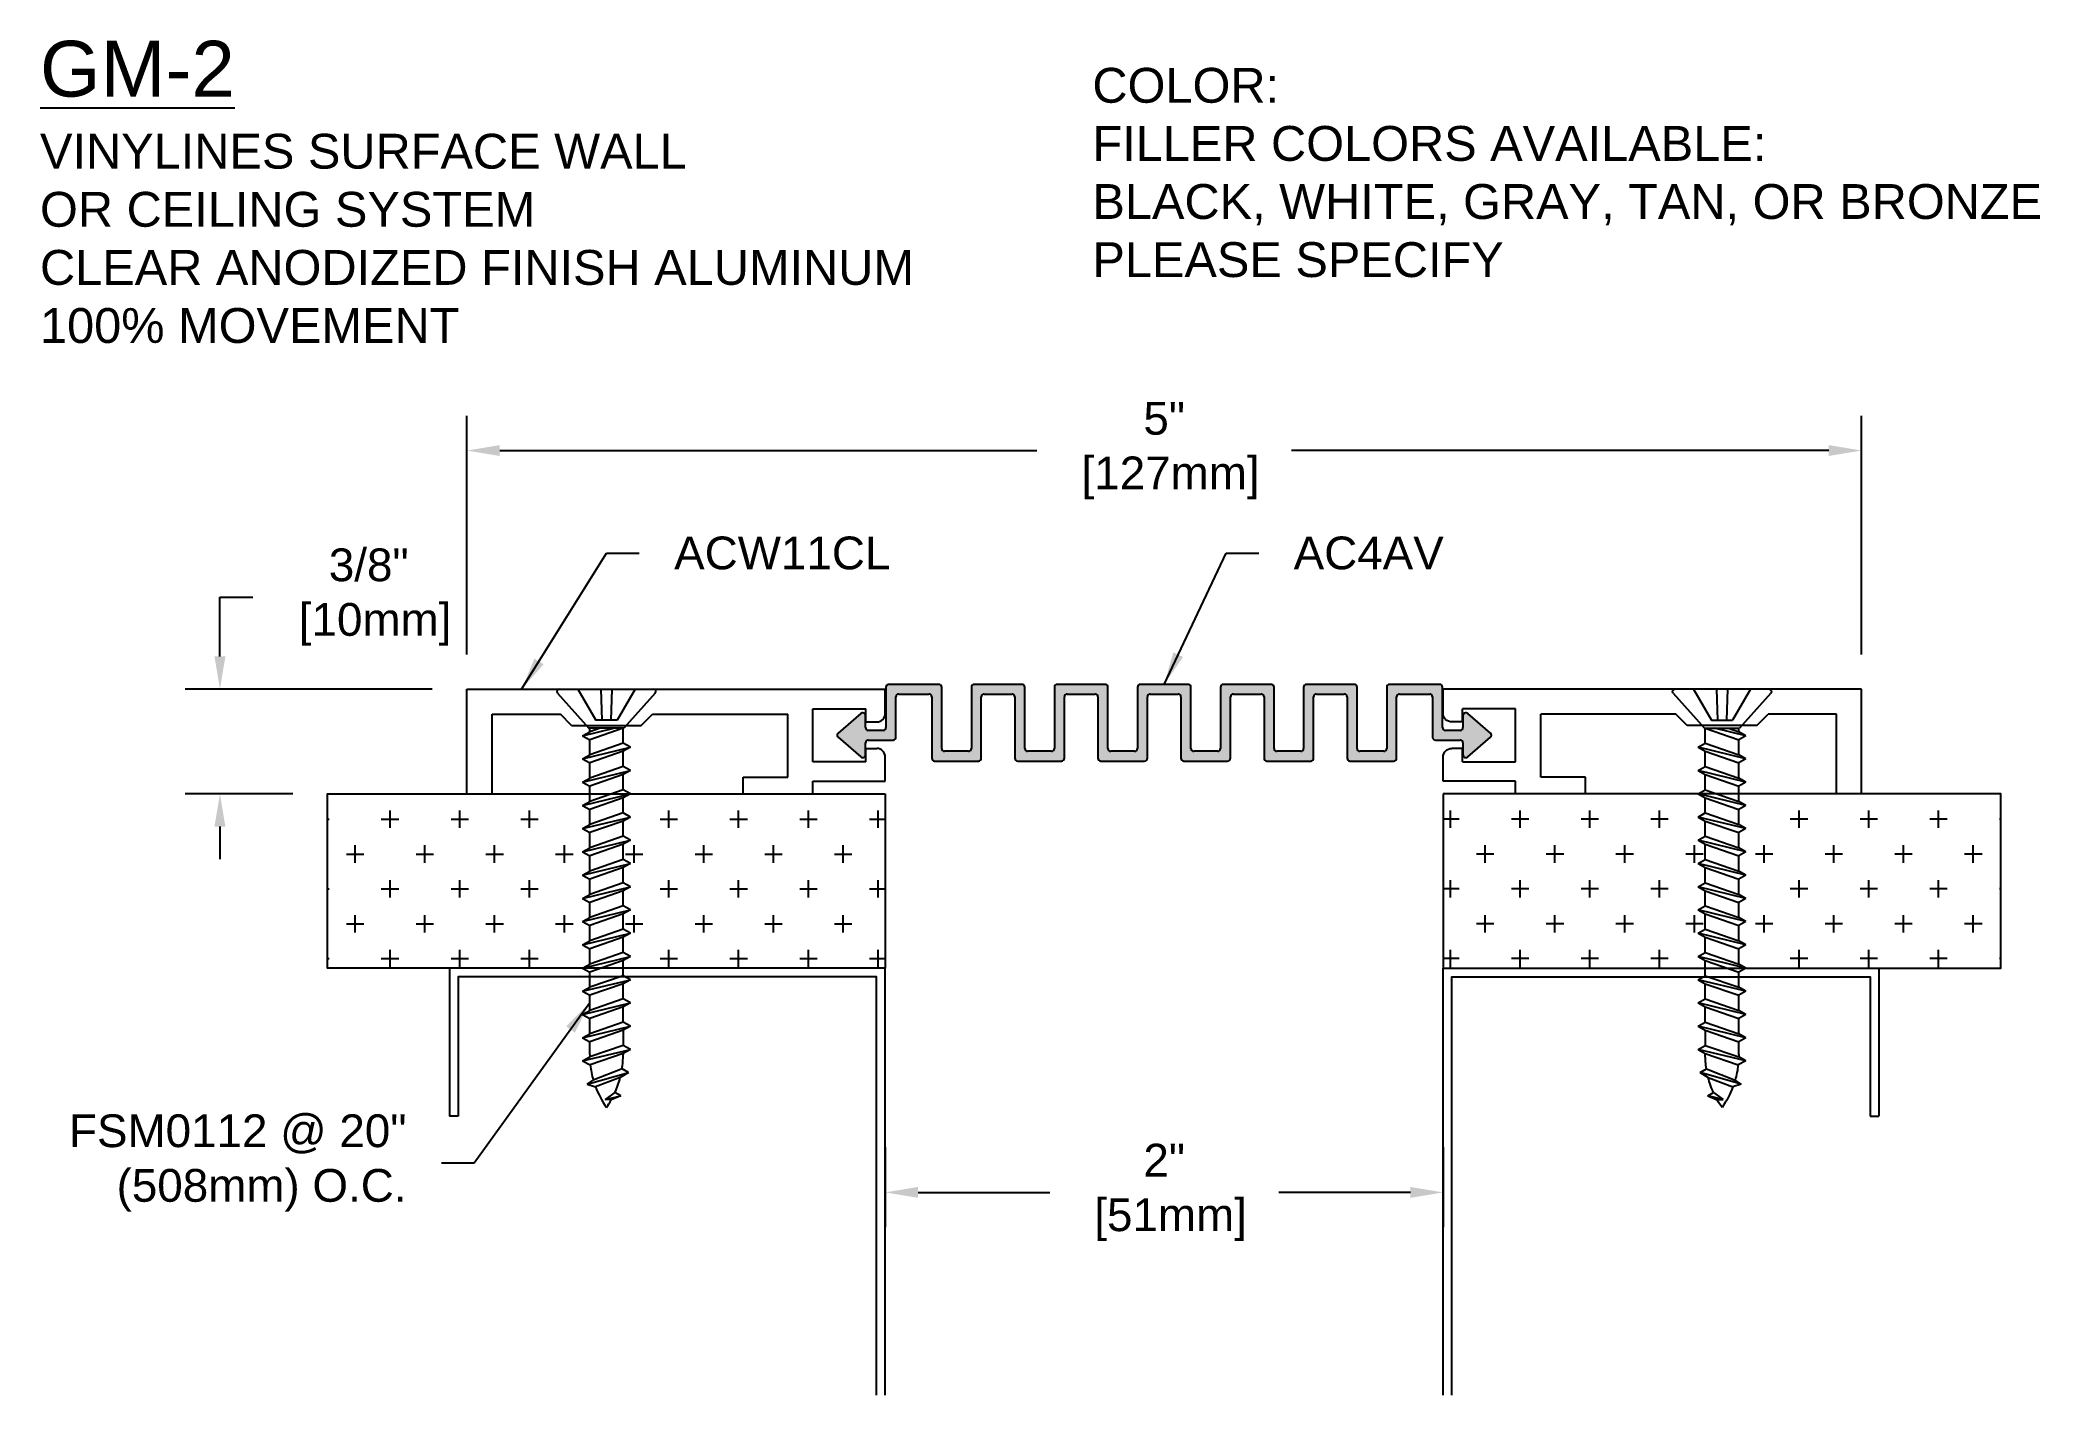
# Model space of a CAD drawing. Header units: inches. Extents: x 2.76 to 9.93, y 3.25 to 8.11.
import ezdxf

# ---------------------------------------------------------------- set-up
doc = ezdxf.new("R2010")
doc.units = ezdxf.units.IN
doc.header["$MEASUREMENT"] = 0
for name, color, linetype in [('Anchors', 4, 'Continuous'), ('Conditions', 1, 'Continuous'), ('Dimensions', 3, 'Continuous'), ('Fillers', 2, 'Continuous'), ('Metals', 7, 'Continuous'), ('Text', 2, 'Continuous')]:
    doc.layers.add(name, color=color, linetype=linetype)
doc.styles.add('ARIAL', font='arial.ttf')
doc.dimstyles.new('ARIAL', dxfattribs={"dimtxt": 0.1175, "dimasz": 0.1175, "dimexe": 0.125, "dimexo": 0.125, "dimgap": 0.125, "dimtad": 0, "dimtih": 1, "dimtoh": 1, "dimdec": 4, "dimzin": 0, "dimdsep": 46, "dimlunit": 4, "dimtxsty": 'ARIAL', "dimcen": 0.09, "dimadec": 0, "dimazin": 0, "dimtfac": 1, "dimtdec": 4, "dimtofl": 0, "dimtmove": 0, "dimatfit": 3, "dimfxl": 0, "dimfrac": 2, "dimtolj": 1, "dimtzin": 0, "dimarcsym": 0})

# ---------------------------------------------------------------- blocks, each defined once
blk = doc.blocks.new('*D0')
at = {"layer": 'Defpoints', "color": 0}
for p in [(5.7897, 4.2662), (7.7897, 4.2662), (7.7897, 3.9789)]:
    blk.add_point(p, dxfattribs=at)
at = {"layer": 'Dimensions', "color": 0, "lineweight": -2}
for p, q in [((5.7897, 4.1412), (5.7897, 3.8539)), ((7.7897, 4.1412), (7.7897, 3.8539)), ((5.9072, 3.9789), (6.3791, 3.9789)), ((7.6722, 3.9789), (7.2002, 3.9789))]:
    blk.add_line(p, q, dxfattribs=at)
at = {"layer": 'Dimensions', "color": 0}
for points in [[(5.9072, 3.9985), (5.9072, 3.9593), (5.7897, 3.9789)], [(7.6722, 3.9985), (7.6722, 3.9593), (7.7897, 3.9789)]]:
    blk.add_solid(points, dxfattribs=at)
at = {"layer": 'Dimensions', "color": 0, "insert": (6.7897, 3.9789), "char_height": 0.1175, "attachment_point": 5, "style": 'ARIAL'}
blk.add_mtext('\\A1;2"\\P [51mm]', dxfattribs=at)
blk = doc.blocks.new('MTLSTD')
at = {"layer": 'Conditions'}
for points in [[(5.1822, 2.8099), (5.1822, 4.3412), (3.6197, 4.3412), (3.6197, 3.8099)], [(5.1509, 2.8099), (5.1509, 4.3099), (3.6509, 4.3099), (3.6509, 3.8099)], [(3.6509, 3.8099), (3.6197, 3.8099)]]:
    blk.add_lwpolyline(points, dxfattribs=at)
blk = doc.blocks.new('acw11')
for p, q in [((-1.5, 0), (0, 0)), ((-1.5, -0.375), (-1.5, 0)), ((0, -0.0865), (0, 0)), ((-0.26, -0.26), (-0.26, -0.07)), ((-0.26, -0.07), (-0.07, -0.07)), ((-0.07, -0.1175), (-0.07, -0.07)), ((-1.41, -0.09), (-1.165, -0.09)), ((-1.41, -0.375), (-1.41, -0.09)), ((-1.125, -0.13), (-1.165, -0.09)), ((-1.125, -0.13), (-0.875, -0.13)), ((-0.875, -0.13), (-0.835, -0.09)), ((-0.835, -0.09), (-0.35, -0.09)), ((-0.35, -0.315), (-0.35, -0.09)), ((-0.07, -0.1175), (-0.031, -0.1175)), ((-0.07, -0.26), (-0.07, -0.2125)), ((-0.07, -0.2125), (-0.031, -0.2125)), ((-0.07, -0.26), (-0.26, -0.26)), ((0, -0.33), (0, -0.2435)), ((-0.51, -0.315), (-0.35, -0.315)), ((-0.51, -0.375), (-0.51, -0.315)), ((-0.26, -0.33), (0, -0.33)), ((-0.26, -0.375), (-0.26, -0.33)), ((-1.5, -0.375), (-1.41, -0.375)), ((-0.51, -0.375), (-0.26, -0.375))]:
    blk.add_line(p, q)
for centre, start, end in [((-0.031, -0.0865), 270, 0), ((-0.031, -0.2435), 0, 90)]:
    blk.add_arc(centre, 0.031, start, end)
blk = doc.blocks.new('*D3')
at = {"layer": 'Defpoints', "color": 0}
for p in [(9.2897, 6.6395), (4.2897, 5.7835), (9.2897, 5.7835)]:
    blk.add_point(p, dxfattribs=at)
at = {"layer": 'Dimensions', "color": 0, "lineweight": -2}
for p, q in [((4.2897, 5.9085), (4.2897, 6.7645)), ((9.2897, 5.9085), (9.2897, 6.7645)), ((4.4072, 6.6395), (6.3335, 6.6395)), ((9.1722, 6.6395), (7.2458, 6.6395))]:
    blk.add_line(p, q, dxfattribs=at)
at = {"layer": 'Dimensions', "color": 0}
for points in [[(4.4072, 6.6591), (4.4072, 6.6199), (4.2897, 6.6395)], [(9.1722, 6.6591), (9.1722, 6.6199), (9.2897, 6.6395)]]:
    blk.add_solid(points, dxfattribs=at)
at = {"layer": 'Dimensions', "color": 0, "insert": (6.7897, 6.6395), "char_height": 0.1175, "attachment_point": 5, "style": 'ARIAL'}
blk.add_mtext('\\A1;5"\\P [127mm]', dxfattribs=at)
blk = doc.blocks.new('FSM0112')
for p, q in [((-0.1694, 0), (0.1694, 0)), ((-0.1026, 0), (-0.0382, -0.1106)), ((-0.0199, 0), (-0.0159, -0.1106)), ((0.0199, 0), (0.0159, -0.1106)), ((0.1026, 0), (0.0382, -0.1106)), ((-0.1752, -0.0137), (-0.0626, -0.1394)), ((0.1752, -0.0137), (0.0626, -0.1394)), ((-0.086, -0.1667), (0.0266, -0.1394)), ((0.0626, -0.1394), (-0.0626, -0.1394)), ((-0.06, -0.1523), (-0.06, -0.1394)), ((-0.0229, -0.1394), (-0.06, -0.1523)), ((0.06, -0.1394), (-0.06, -0.1811)), ((0.0382, -0.1106), (-0.0382, -0.1106)), ((0.06, -0.1939), (0.06, -0.1394)), ((-0.086, -0.1667), (-0.06, -0.1523)), ((-0.086, -0.1667), (-0.06, -0.1811)), ((-0.086, -0.25), (0.086, -0.2083)), ((-0.06, -0.2356), (-0.06, -0.1811)), ((0.06, -0.1939), (-0.06, -0.2356)), ((0.086, -0.2083), (0.06, -0.1939)), ((0.086, -0.2083), (0.06, -0.2227)), ((-0.086, -0.25), (-0.06, -0.2356)), ((-0.086, -0.25), (-0.06, -0.2644)), ((0.06, -0.2227), (-0.06, -0.2644)), ((-0.06, -0.3189), (-0.06, -0.2644)), ((0.06, -0.2773), (-0.06, -0.3189)), ((0.06, -0.2773), (0.06, -0.2227)), ((0.086, -0.2917), (0.06, -0.2773)), ((-0.086, -0.3333), (0.086, -0.2917)), ((-0.086, -0.3333), (-0.06, -0.3189)), ((-0.086, -0.3333), (-0.06, -0.3477)), ((0.06, -0.3061), (-0.06, -0.3477)), ((-0.06, -0.4023), (-0.06, -0.3477)), ((0.086, -0.2917), (0.06, -0.3061)), ((0.06, -0.3606), (0.06, -0.3061)), ((-0.086, -0.4167), (0.086, -0.375)), ((-0.086, -0.4167), (-0.06, -0.4023)), ((-0.086, -0.4167), (-0.06, -0.4311)), ((0.06, -0.3606), (-0.06, -0.4023)), ((0.06, -0.3894), (-0.06, -0.4311)), ((0.086, -0.375), (0.06, -0.3606)), ((0.086, -0.375), (0.06, -0.3894)), ((0.06, -0.4439), (0.06, -0.3894)), ((-0.086, -0.5), (0.086, -0.4583)), ((-0.086, -0.5), (-0.06, -0.4856)), ((-0.086, -0.5), (-0.06, -0.5144)), ((-0.06, -0.4856), (-0.06, -0.4311)), ((0.06, -0.4439), (-0.06, -0.4856)), ((0.06, -0.4727), (-0.06, -0.5144)), ((0.086, -0.4583), (0.06, -0.4439)), ((0.086, -0.4583), (0.06, -0.4727)), ((0.06, -0.5273), (0.06, -0.4727)), ((-0.086, -0.5833), (0.086, -0.5417)), ((-0.086, -0.5833), (-0.06, -0.5689)), ((-0.06, -0.5689), (-0.06, -0.5144)), ((0.06, -0.5273), (-0.06, -0.5689)), ((0.06, -0.5561), (-0.06, -0.5977)), ((0.086, -0.5417), (0.06, -0.5273)), ((0.086, -0.5417), (0.06, -0.5561)), ((0.06, -0.6106), (0.06, -0.5561)), ((-0.086, -0.5833), (-0.06, -0.5977)), ((-0.086, -0.6667), (0.086, -0.625)), ((-0.06, -0.6523), (-0.06, -0.5977)), ((0.06, -0.6106), (-0.06, -0.6523)), ((0.06, -0.6394), (-0.06, -0.6811)), ((0.086, -0.625), (0.06, -0.6106)), ((0.086, -0.625), (0.06, -0.6394)), ((0.06, -0.6939), (0.06, -0.6394)), ((-0.086, -0.6667), (-0.06, -0.6523)), ((-0.086, -0.6667), (-0.06, -0.6811)), ((-0.086, -0.75), (0.086, -0.7083)), ((-0.06, -0.7356), (-0.06, -0.6811)), ((0.06, -0.6939), (-0.06, -0.7356)), ((0.086, -0.7083), (0.06, -0.6939)), ((0.086, -0.7083), (0.06, -0.7227)), ((-0.086, -0.75), (-0.06, -0.7356)), ((-0.086, -0.75), (-0.06, -0.7644)), ((0.06, -0.7227), (-0.06, -0.7644)), ((-0.06, -0.8189), (-0.06, -0.7644)), ((0.06, -0.7773), (-0.06, -0.8189)), ((0.06, -0.7773), (0.06, -0.7227)), ((0.086, -0.7917), (0.06, -0.7773)), ((-0.086, -0.8333), (0.086, -0.7917)), ((-0.086, -0.8333), (-0.06, -0.8189)), ((-0.086, -0.8333), (-0.06, -0.8477)), ((0.06, -0.8061), (-0.06, -0.8477)), ((-0.06, -0.9023), (-0.06, -0.8477)), ((0.086, -0.7917), (0.06, -0.8061)), ((0.06, -0.8606), (0.06, -0.8061)), ((-0.086, -0.9167), (0.086, -0.875)), ((-0.086, -0.9167), (-0.06, -0.9023)), ((-0.086, -0.9167), (-0.06, -0.9311)), ((0.06, -0.8606), (-0.06, -0.9023)), ((0.06, -0.8894), (-0.06, -0.9311)), ((-0.06, -0.9856), (-0.06, -0.9311)), ((0.086, -0.875), (0.06, -0.8606)), ((0.086, -0.875), (0.06, -0.8894)), ((0.06, -0.9439), (0.06, -0.8894)), ((-0.086, -1), (0.086, -0.9583)), ((-0.086, -1), (-0.06, -0.9856)), ((-0.086, -1), (-0.06, -1.0144)), ((0.06, -0.9439), (-0.06, -0.9856)), ((0.06, -0.9727), (-0.06, -1.0144)), ((0.086, -0.9583), (0.06, -0.9439)), ((0.086, -0.9583), (0.06, -0.9727)), ((0.06, -1.0273), (0.06, -0.9727)), ((-0.086, -1.0833), (0.086, -1.0417)), ((-0.086, -1.0833), (-0.06, -1.0689)), ((-0.06, -1.0689), (-0.06, -1.0144)), ((0.06, -1.0273), (-0.06, -1.0689)), ((0.06, -1.0561), (-0.06, -1.0977)), ((0.086, -1.0417), (0.06, -1.0273)), ((0.086, -1.0417), (0.06, -1.0561)), ((0.06, -1.1106), (0.06, -1.0561)), ((-0.086, -1.0833), (-0.06, -1.0977)), ((-0.086, -1.1667), (0.086, -1.125)), ((-0.06, -1.1523), (-0.06, -1.0977)), ((0.06, -1.1106), (-0.06, -1.1523)), ((0.06, -1.1394), (-0.06, -1.1811)), ((0.086, -1.125), (0.06, -1.1106)), ((0.086, -1.125), (0.06, -1.1394)), ((0.06, -1.1939), (0.06, -1.1394)), ((-0.086, -1.1667), (-0.06, -1.1523)), ((-0.086, -1.1667), (-0.06, -1.1811)), ((-0.086, -1.25), (0.086, -1.2083)), ((-0.06, -1.2356), (-0.06, -1.1811)), ((0.06, -1.1939), (-0.06, -1.2356)), ((0.086, -1.2083), (0.06, -1.1939)), ((0.086, -1.2083), (0.06, -1.2227)), ((-0.086, -1.25), (-0.06, -1.2356)), ((-0.086, -1.25), (-0.06, -1.2644)), ((0.06, -1.2227), (-0.06, -1.2644)), ((-0.06, -1.3104), (-0.06, -1.2644)), ((0.06, -1.2773), (-0.06, -1.3189)), ((0.06, -1.2227), (0.06, -1.2773)), ((0.086, -1.2917), (0.06, -1.2773)), ((-0.086, -1.3333), (0.086, -1.2917)), ((-0.086, -1.3333), (-0.06, -1.3189)), ((-0.086, -1.3333), (-0.058, -1.347)), ((0.06, -1.3061), (-0.058, -1.347)), ((0.0559, -1.362), (-0.047, -1.402)), ((0.0787, -1.375), (0.0559, -1.362)), ((0.086, -1.2917), (0.06, -1.3061)), ((0.06, -1.3061), (0.06, -1.3104)), ((-0.0685, -1.4167), (0.0787, -1.375)), ((-0.0685, -1.4167), (-0.047, -1.402)), ((-0.0685, -1.4167), (-0.0389, -1.4264)), ((0.0496, -1.3924), (-0.0389, -1.4264)), ((0.0787, -1.375), (0.0496, -1.3924)), ((0.0305, -1.4468), (-0.0039, -1.472)), ((-0.0039, -1.472), (0.0513, -1.4583)), ((0.0174, -1.4725), (-0.0039, -1.472)), ((0.0513, -1.4583), (0.0174, -1.4725)), ((0.0513, -1.4583), (0.0305, -1.4468))]:
    blk.add_line(p, q)
for centre, radius, start, end in [((-0.1694, -0.008), 0.00805, 90, 224.32064), ((0.1694, -0.008), 0.00805, 315.67936, 90), ((0.2696, -1.3104), 0.3296, 180, 181.48094), ((0.2696, -1.3104), 0.3296, 186.38087, 196.13333), ((-0.2696, -1.3104), 0.3296, 350.9871, 0), ((0.2696, -1.3104), 0.3296, 200.61291, 215.11798), ((-0.2696, -1.3104), 0.3296, 335.5566, 345.58715), ((-0.2696, -1.3104), 0.3296, 324.88202, 330.53258)]:
    blk.add_arc(centre, radius, start, end)
blk = doc.blocks.new('AC4AV')
blk.add_hatch(color=256).paths.add_polyline_path([(-0.198, 0.23, -0.414214), (-0.188, 0.24), (-0.104, 0.24, -0.414214), (-0.094, 0.23), (-0.094, 0.01, 0.414214), (-0.084, 0), (0.084, 0, 0.414214), (0.094, 0.01), (0.094, 0.23, -0.414214), (0.104, 0.24), (0.188, 0.24, -0.414214), (0.198, 0.23), (0.198, 0.01, 0.414214), (0.208, 0), (0.376, 0, 0.414214), (0.386, 0.01), (0.386, 0.23, -0.414214), (0.396, 0.24), (0.48, 0.24, -0.414214), (0.49, 0.23), (0.49, 0.01, 0.414214), (0.5, 0), (0.668, 0, 0.414214), (0.678, 0.01), (0.678, 0.23, -0.414214), (0.688, 0.24), (0.772, 0.24, -0.414214), (0.782, 0.23), (0.782, 0.01, 0.414214), (0.792, 0), (0.9682, 0, 0.414214), (0.9782, 0.01), (0.9782, 0.155, -0.414214), (0.9882, 0.165), (1.0402, 0.165, -0.414214), (1.0502, 0.155), (1.0502, 0.1121, 0.645559), (1.0668, 0.1046), (1.1467, 0.175, 0.451743), (1.1467, 0.19), (1.0668, 0.2604, 0.645559), (1.0502, 0.2529), (1.0502, 0.21, -0.414214), (1.0402, 0.2), (0.9532, 0.2, 0.414214), (0.9432, 0.19), (0.9432, 0.045, -0.414214), (0.9332, 0.035), (0.827, 0.035, -0.414214), (0.817, 0.045), (0.817, 0.265, 0.414214), (0.807, 0.275), (0.653, 0.275, 0.414214), (0.643, 0.265), (0.643, 0.045, -0.414214), (0.633, 0.035), (0.535, 0.035, -0.414214), (0.525, 0.045), (0.525, 0.265, 0.414214), (0.515, 0.275), (0.361, 0.275, 0.414214), (0.351, 0.265), (0.351, 0.045, -0.414214), (0.341, 0.035), (0.243, 0.035, -0.414214), (0.233, 0.045), (0.233, 0.265, 0.414214), (0.223, 0.275), (0.069, 0.275, 0.414214), (0.059, 0.265), (0.059, 0.045, -0.414214), (0.049, 0.035), (-0.049, 0.035, -0.414214), (-0.059, 0.045), (-0.059, 0.265, 0.414214), (-0.069, 0.275), (-0.223, 0.275, 0.414214), (-0.233, 0.265), (-0.233, 0.045, -0.414214), (-0.243, 0.035), (-0.341, 0.035, -0.414214), (-0.351, 0.045), (-0.351, 0.265, 0.414214), (-0.361, 0.275), (-0.515, 0.275, 0.414214), (-0.525, 0.265), (-0.525, 0.045, -0.414214), (-0.535, 0.035), (-0.633, 0.035, -0.414214), (-0.643, 0.045), (-0.643, 0.265, 0.414214), (-0.653, 0.275), (-0.807, 0.275, 0.414214), (-0.817, 0.265), (-0.817, 0.045, -0.414214), (-0.827, 0.035), (-0.9332, 0.035, -0.414214), (-0.9432, 0.045), (-0.9432, 0.19, 0.414214), (-0.9532, 0.2), (-1.0402, 0.2, -0.414214), (-1.0502, 0.21), (-1.0502, 0.2529, 0.645559), (-1.0668, 0.2604), (-1.1467, 0.19, 0.451743), (-1.1467, 0.175), (-1.0668, 0.1046, 0.645559), (-1.0502, 0.1121), (-1.0502, 0.155, -0.414214), (-1.0402, 0.165), (-0.9882, 0.165, -0.414214), (-0.9782, 0.155), (-0.9782, 0.01, 0.414214), (-0.9682, 0), (-0.792, 0, 0.414214), (-0.782, 0.01), (-0.782, 0.23, -0.414214), (-0.772, 0.24), (-0.688, 0.24, -0.414214), (-0.678, 0.23), (-0.678, 0.01, 0.414214), (-0.668, 0), (-0.5, 0, 0.414214), (-0.49, 0.01), (-0.49, 0.23, -0.414214), (-0.48, 0.24), (-0.396, 0.24, -0.414214), (-0.386, 0.23), (-0.386, 0.01, 0.414214), (-0.376, 0), (-0.208, 0, 0.414214), (-0.198, 0.01)])
blk.add_lwpolyline([(-0.059, 0.265, 0.414214), (-0.069, 0.275), (-0.223, 0.275, 0.414214), (-0.233, 0.265), (-0.233, 0.045, -0.414214), (-0.243, 0.035), (-0.341, 0.035, -0.414214), (-0.351, 0.045), (-0.351, 0.265, 0.414214), (-0.361, 0.275), (-0.515, 0.275, 0.414214), (-0.525, 0.265), (-0.525, 0.045, -0.414214), (-0.535, 0.035), (-0.633, 0.035, -0.414214), (-0.643, 0.045), (-0.643, 0.265, 0.414214), (-0.653, 0.275), (-0.807, 0.275, 0.414214), (-0.817, 0.265), (-0.817, 0.045, -0.414214), (-0.827, 0.035), (-0.9332, 0.035, -0.414214), (-0.9432, 0.045), (-0.9432, 0.19, 0.414214), (-0.9532, 0.2), (-1.0402, 0.2, -0.414214), (-1.0502, 0.21), (-1.0502, 0.2529, 0.645559), (-1.0668, 0.2604), (-1.1467, 0.19, 0.451743), (-1.1467, 0.175), (-1.0668, 0.1046, 0.645559), (-1.0502, 0.1121), (-1.0502, 0.155, -0.414214), (-1.0402, 0.165), (-0.9882, 0.165, -0.414214), (-0.9782, 0.155), (-0.9782, 0.01, 0.414214), (-0.9682, 0), (-0.792, 0, 0.414214), (-0.782, 0.01), (-0.782, 0.23, -0.414214), (-0.772, 0.24), (-0.688, 0.24, -0.414214), (-0.678, 0.23), (-0.678, 0.01, 0.414214), (-0.668, 0), (-0.5, 0, 0.414214), (-0.49, 0.01), (-0.49, 0.23, -0.414214), (-0.48, 0.24), (-0.396, 0.24, -0.414214), (-0.386, 0.23), (-0.386, 0.01, 0.414214), (-0.376, 0), (-0.208, 0, 0.414214), (-0.198, 0.01), (-0.198, 0.23, -0.414214), (-0.188, 0.24), (-0.104, 0.24, -0.414214), (-0.094, 0.23), (-0.094, 0.01, 0.414214), (-0.084, 0), (0.084, 0, 0.414214), (0.094, 0.01), (0.094, 0.23, -0.414214), (0.104, 0.24), (0.188, 0.24, -0.414214), (0.198, 0.23), (0.198, 0.01, 0.414214), (0.208, 0), (0.376, 0, 0.414214), (0.386, 0.01), (0.386, 0.23, -0.414214), (0.396, 0.24), (0.48, 0.24, -0.414214), (0.49, 0.23), (0.49, 0.01, 0.414214), (0.5, 0), (0.668, 0, 0.414214), (0.678, 0.01), (0.678, 0.23, -0.414214), (0.688, 0.24), (0.772, 0.24, -0.414214), (0.782, 0.23), (0.782, 0.01, 0.414214), (0.792, 0), (0.9682, 0, 0.414214), (0.9782, 0.01), (0.9782, 0.155, -0.414214), (0.9882, 0.165), (1.0402, 0.165, -0.414214), (1.0502, 0.155), (1.0502, 0.1121, 0.645559), (1.0668, 0.1046), (1.1467, 0.175, 0.451743), (1.1467, 0.19), (1.0668, 0.2604, 0.645559), (1.0502, 0.2529), (1.0502, 0.21, -0.414214), (1.0402, 0.2), (0.9532, 0.2, 0.414214), (0.9432, 0.19), (0.9432, 0.045, -0.414214), (0.9332, 0.035), (0.827, 0.035, -0.414214), (0.817, 0.045), (0.817, 0.265, 0.414214), (0.807, 0.275), (0.653, 0.275, 0.414214), (0.643, 0.265), (0.643, 0.045, -0.414214), (0.633, 0.035), (0.535, 0.035, -0.414214), (0.525, 0.045), (0.525, 0.265, 0.414214), (0.515, 0.275), (0.361, 0.275, 0.414214), (0.351, 0.265), (0.351, 0.045, -0.414214), (0.341, 0.035), (0.243, 0.035, -0.414214), (0.233, 0.045), (0.233, 0.265, 0.414214), (0.223, 0.275), (0.069, 0.275, 0.414214), (0.059, 0.265), (0.059, 0.045, -0.414214), (0.049, 0.035), (-0.049, 0.035, -0.414214), (-0.059, 0.045)], format="xyb", close=True)
blk = doc.blocks.new('*D8')
at = {"layer": 'Defpoints', "color": 0}
for p in [(3.4039, 5.7835), (4.2897, 5.7835), (3.7897, 5.4085)]:
    blk.add_point(p, dxfattribs=at)
at = {"layer": 'Dimensions', "color": 0, "lineweight": -2}
for p, q in [((3.4039, 5.901), (3.4039, 6.114)), ((3.4039, 6.114), (3.5214, 6.114)), ((4.1647, 5.7835), (3.2789, 5.7835)), ((3.6647, 5.4085), (3.2789, 5.4085)), ((3.4039, 5.291), (3.4039, 5.1735))]:
    blk.add_line(p, q, dxfattribs=at)
at = {"layer": 'Dimensions', "color": 0}
for points in [[(3.3843, 5.901), (3.4235, 5.901), (3.4039, 5.7835)], [(3.3843, 5.291), (3.4235, 5.291), (3.4039, 5.4085)]]:
    blk.add_solid(points, dxfattribs=at)
at = {"layer": 'Dimensions', "color": 0, "insert": (3.9375, 6.114), "char_height": 0.1175, "attachment_point": 5, "style": 'ARIAL'}
blk.add_mtext('\\A1;3/8"\\P [10mm]', dxfattribs=at)

msp = doc.modelspace()

# ---------------------------------------------------------------- hatches: boundary and pattern name
at = {"layer": 'Conditions'}
h = msp.add_hatch(dxfattribs=at)
h.set_pattern_fill('CROSS', color=256, scale=0.5, style=0)
h.set_pattern_definition([(0, (0.60747, 0.44231), (0.125, 0.125), [0.0625, -0.1875]), (90, (0.63872, 0.41106), (-0.125, 0.125), [0.0625, -0.1875])])
h.paths.add_polyline_path([(5.78966, 5.40849), (4.87566, 5.40849), (4.84966, 5.39409), (4.84966, 5.33954), (4.87566, 5.32515), (4.84966, 5.31076), (4.84966, 5.25621), (4.87566, 5.24182), (4.84966, 5.22743), (4.84966, 5.17288), (4.87566, 5.15849), (4.84966, 5.14409), (4.84966, 5.08954), (4.87566, 5.07515), (4.84966, 5.06076), (4.84966, 5.00621), (4.87566, 4.99182), (4.84966, 4.97743), (4.84966, 4.92288), (4.87566, 4.90849), (4.84966, 4.89409), (4.84966, 4.83954), (4.87566, 4.82515), (4.84966, 4.81076), (4.84966, 4.78349), (5.78966, 4.78349)])
h.paths.add_polyline_path([(4.72966, 5.18576), (4.70366, 5.20015), (4.72966, 5.21454), (4.72966, 5.26909), (4.70366, 5.28349), (4.72966, 5.29788), (4.72966, 5.35243), (4.70366, 5.36682), (4.72966, 5.38121), (4.72966, 5.40849), (3.78966, 5.40849), (3.78966, 4.78349), (4.70366, 4.78349), (4.72966, 4.79788), (4.72966, 4.85243), (4.70366, 4.86682), (4.72966, 4.88121), (4.72966, 4.93576), (4.70366, 4.95015), (4.72966, 4.96454), (4.72966, 5.01909), (4.70366, 5.03349), (4.72966, 5.04788), (4.72966, 5.10243), (4.70366, 5.11682), (4.72966, 5.13121)])
h = msp.add_hatch(dxfattribs=at)
h.set_pattern_fill('CROSS', color=256, scale=0.5, style=0)
h.set_pattern_definition([(180, (12.97185, 0.44231), (-0.125, 0.125), [0.0625, -0.1875]), (90, (12.9406, 0.41106), (0.125, 0.125), [0.0625, -0.1875])])
h.paths.add_polyline_path([(7.78966, 5.40849), (8.70366, 5.40849), (8.72966, 5.39409), (8.72966, 5.33954), (8.70366, 5.32515), (8.72966, 5.31076), (8.72966, 5.25621), (8.70366, 5.24182), (8.72966, 5.22743), (8.72966, 5.17288), (8.70366, 5.15849), (8.72966, 5.14409), (8.72966, 5.08954), (8.70366, 5.07515), (8.72966, 5.06076), (8.72966, 5.00621), (8.70366, 4.99182), (8.72966, 4.97743), (8.72966, 4.92288), (8.70366, 4.90849), (8.72966, 4.89409), (8.72966, 4.83954), (8.70366, 4.82515), (8.72966, 4.81076), (8.72966, 4.78349), (7.78966, 4.78349)])
h.paths.add_polyline_path([(8.84966, 5.18576), (8.87566, 5.20015), (8.84966, 5.21454), (8.84966, 5.26909), (8.87566, 5.28349), (8.84966, 5.29788), (8.84966, 5.35243), (8.87566, 5.36682), (8.84966, 5.38121), (8.84966, 5.40849), (9.78966, 5.40849), (9.78966, 4.78349), (8.87566, 4.78349), (8.84966, 4.79788), (8.84966, 4.85243), (8.87566, 4.86682), (8.84966, 4.88121), (8.84966, 4.93576), (8.87566, 4.95015), (8.84966, 4.96454), (8.84966, 5.01909), (8.87566, 5.03349), (8.84966, 5.04788), (8.84966, 5.10243), (8.87566, 5.11682), (8.84966, 5.13121)])

# ---------------------------------------------------------------- linework, layer by layer
for points in [[(5.78966, 5.40849), (5.78966, 4.78349), (3.78966, 4.78349), (3.78966, 5.40849), (5.78966, 5.40849)], [(7.78966, 5.40849), (7.78966, 4.78349), (9.78966, 4.78349), (9.78966, 5.40849), (7.78966, 5.40849)]]:
    msp.add_lwpolyline(points, dxfattribs=at)

# ---------------------------------------------------------------- block references
at = {"layer": 'Anchors'}
msp.add_blockref('FSM0112', (4.78966, 5.78349), dxfattribs=at)
at = {"layer": 'Anchors', "xscale": -1}
msp.add_blockref('FSM0112', (8.78966, 5.78349), dxfattribs=at)
at = {"layer": 'Conditions'}
msp.add_blockref('MTLSTD', (0.60747, 0.44231), dxfattribs=at)
at = {"layer": 'Conditions', "xscale": -1}
msp.add_blockref('MTLSTD', (12.97185, 0.44231), dxfattribs=at)
at = {"layer": 'Fillers', "xscale": 1.02, "rotation": 180}
msp.add_blockref('AC4AV', (6.78966, 5.80099), dxfattribs=at)
at = {"layer": 'Metals'}
msp.add_blockref('acw11', (5.78966, 5.78349), dxfattribs=at)
at = {"layer": 'Metals', "xscale": -1}
msp.add_blockref('acw11', (7.78966, 5.78349), dxfattribs=at)

# ---------------------------------------------------------------- texts
at = {"layer": 'Text', "attachment_point": 1, "style": 'ARIAL'}
for s, insert, char_height, width in [('{\\LGM-2\\P\\H0.625x;\\lVINYLINES SURFACE WALL\\POR CEILING SYSTEM\\PCLEAR ANODIZED FINISH ALUMINUM\\P100% MOVEMENT}', (2.75876, 8.10898), 0.2, 4.6875), ('COLOR:{\\L                         \\~\\P}FILLER COLORS AVAILABLE:\\PBLACK, WHITE, GRAY, TAN, OR BRONZE\\PPLEASE SPECIFY', (6.53213, 8.01191), 0.125, 3.4156714)]:
    msp.add_mtext(s, dxfattribs=dict(at, insert=insert, char_height=char_height, width=width))
at = {"layer": 'Text', "char_height": 0.1175, "style": 'ARIAL'}
for s, insert, attachment_point in [('ACW11CL', (5.03251, 6.27141), 4), ('AC4AV', (7.25372, 6.27141), 4), ('FSM0112 @ 20"\\P(508mm) O.C.', (4.07294, 4.08433), 6)]:
    msp.add_mtext(s, dxfattribs=dict(at, insert=insert, attachment_point=attachment_point))

# ---------------------------------------------------------------- dimensions: what is measured, and where the dimension line sits
at = {"layer": 'Dimensions'}
for base, p1, p2, picture, middle in [((9.28966, 6.63947), (4.28966, 5.78349), (9.28966, 5.78349), '*D3', (6.78966, 6.63947)), ((7.78966, 3.9789), (5.78966, 4.26621), (7.78966, 4.26621), '*D0', (6.78966, 3.9789))]:
    dim = msp.add_linear_dim(base=base, p1=p1, p2=p2, dimstyle='ARIAL', override={"dimpost": '\\X'}, dxfattribs=at)
    dim.commit()
    dim.dimension.update_dxf_attribs({"geometry": picture, "text_midpoint": middle, "dimtype": 160})
dim = msp.add_linear_dim(base=(3.40392, 5.78349), p1=(3.78966, 5.40849), p2=(4.28966, 5.78349), angle=90, dimstyle='ARIAL', override={"dimpost": '\\X'}, dxfattribs=at)
dim.commit()
dim.dimension.update_dxf_attribs({"geometry": '*D8', "text_midpoint": (3.93752, 6.11401), "dimtype": 160})

# ---------------------------------------------------------------- leaders
at = {"layer": 'Text', "annotation_type": 0, "has_hookline": 1}
for points, hookline_direction, text_width in [([(4.48571, 5.78349), (4.79001, 6.27141), (4.90751, 6.27141)], 0, 0.76952), ([(6.78966, 5.80099), (7.01122, 6.27141), (7.12872, 6.27141)], 0, 0.53701), ([(4.72966, 4.65849), (4.31544, 4.08433), (4.19794, 4.08433)], 1, 1.18919)]:
    msp.add_leader(points, dimstyle='ARIAL', override={"dimgap": 0.125, "dimtad": 0}, dxfattribs=dict(at, hookline_direction=hookline_direction, text_width=text_width))

doc.saveas('drawing.dxf')
